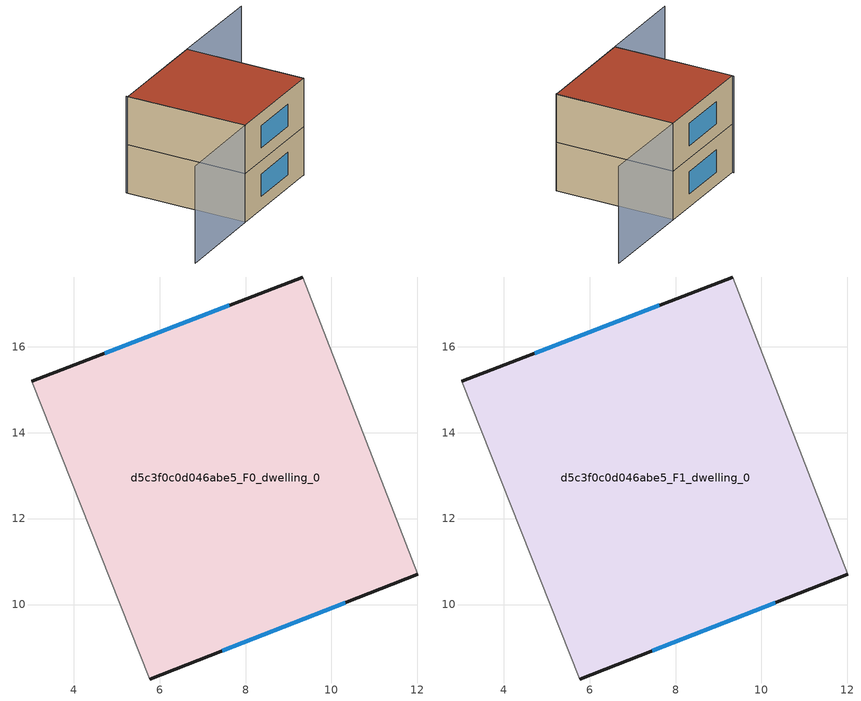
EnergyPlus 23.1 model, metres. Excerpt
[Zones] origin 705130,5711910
d5c3f0c0d046abe5_F0_dwelling_0
 floor ground (EU_floor_Construction): 9.33,17.62 12.01,10.7 5.77,8.27 3.03,15.2 z0
 wall outside (EU_wall_Construction): 9.33,17.62 3.03,15.2 / 5.77,8.27 12.01,10.7 z0:3
 wall adiabatic (EU_wall_Construction): 12.01,10.7 9.33,17.62 / 3.03,15.2 5.77,8.27 z0:3
 window (EU_Window_Construction): 7.63,16.97 4.73,15.85 / 7.46,8.93 10.32,10.04 z0.81:2.19
d5c3f0c0d046abe5_F1_dwelling_0
 floor to d5c3f0c0d046abe5_F0_dwelling_0 (EU_floor_Construction): 9.33,17.62 12.01,10.7 5.77,8.27 3.02,15.2 z3
 wall outside (EU_wall_Construction): 9.33,17.62 3.03,15.2 / 5.77,8.27 12.01,10.7 z3:6
 wall adiabatic (EU_wall_Construction): 12.01,10.7 9.33,17.62 / 3.03,15.2 5.77,8.27 z3:6
 window (EU_Window_Construction): 7.63,16.97 4.73,15.85 / 7.46,8.93 10.32,10.04 z3.81:5.19
 roof outside (EU_roof_Construction): 12.01,10.7 9.33,17.62 3.03,15.2 5.77,8.27 z6
shading: 2.99,15.28 5.77,8.27 / 5.77,8.27 0.38,6.13 / 12,10.68 9.33,17.62 / 9.33,17.62 15.08,19.83 z0:6
[Building]
EU S2 Campaign: North Axis=0; Terrain=City; Solar Distribution=FullExterior
[Site:Location]
London: Latitude=51.5; Longitude=-0.5; Time Zone=0; Elevation=25
[SizingPeriod:WeatherFileDays]
AnnualSizingPeriod: Begin Month=1; Begin Day of Month=1; End Month=12; End Day of Month=31; Day of Week for Start Day=Monday; Use Weather File Daylight Saving Period=No; Use Weather File Rain and Snow Indicators=No
[MATERIAL]
EU_InternalMass_Material: Roughness=MediumRough; Thickness=0.1; Conductivity=1; Density=1800; Specific Heat=900; Thermal Absorptance=0.9; Solar Absorptance=0.7; Visible Absorptance=0.7
[MATERIAL:NOMASS] Roughness=MediumRough; Thermal Absorptance=0.9; Solar Absorptance=0.7; Visible Absorptance=0.7
Name | Thermal Resistance
EU_wall_NoMass | 0.727863
EU_roof_NoMass | 0.773354
EU_floor_NoMass | 1.79329
[WINDOWMATERIAL:SIMPLEGLAZINGSYSTEM]
EU_Window_SimpleGlazing: UFactor=2.58614; Solar Heat Gain Coefficient=0.76; Visible Transmittance=0.76
[CONSTRUCTION]
EU_wall_Construction: EU_wall_NoMass
EU_roof_Construction: EU_roof_NoMass
EU_floor_Construction: EU_floor_NoMass
EU_Window_Construction: EU_Window_SimpleGlazing
EU_InternalMass_Construction: EU_InternalMass_Material
[ZONE] Type=1; Multiplier=1; Ceiling Height=autocalculate; Volume=150.035; Floor Area=autocalculate; Part of Total Floor Area=Yes
d5c3f0c0d046abe5_F0_dwelling_0; d5c3f0c0d046abe5_F1_dwelling_0
[INTERNALMASS] Construction=EU_InternalMass_Construction; Surface Area=50.0117
Name | Zone or ZoneList
d5c3f0c0d046abe5_F0_dwelling_0_EU_InternalMass | d5c3f0c0d046abe5_F0_dwelling_0
d5c3f0c0d046abe5_F1_dwelling_0_EU_InternalMass | d5c3f0c0d046abe5_F1_dwelling_0
[OTHEREQUIPMENT] Fuel Type=Electricity; Design Level Calculation Method=Watts/Area; Power per Zone Floor Area=1; Fraction Latent=0; Fraction Radiant=0; Fraction Lost=0; Carbon Dioxide Generation Rate=0; EndUse Subcategory=EU_Step8_InternalGains
Name | Zone or ZoneList or Space or SpaceList | Schedule
EU_Step8_InternalGain_d5c3f0c0d046abe5_F0_dwelling_0_f000 | d5c3f0c0d046abe5_F0_dwelling_0 | EU_Step8_GainSchedule_d5c3f0c0d046abe5_F0_dwelling_0_f000
EU_Step8_InternalGain_d5c3f0c0d046abe5_F1_dwelling_0_f000 | d5c3f0c0d046abe5_F1_dwelling_0 | EU_Step8_GainSchedule_d5c3f0c0d046abe5_F1_dwelling_0_f000
[ZONEVENTILATION:DESIGNFLOWRATE] Schedule=EU_AlwaysOn; Design Flow Rate Calculation Method=AirChanges/Hour; Air Changes per Hour=0.484901; Ventilation Type=Natural; Fan Pressure Rise=0; Fan Total Efficiency=1; Constant Term Coefficient=1; Temperature Term Coefficient=0; Velocity Term Coefficient=0; Velocity Squared Term Coefficient=0; Minimum Indoor Temperature=-100; Maximum Indoor Temperature=100; Delta Temperature=-100; Minimum Outdoor Temperature=-100; Maximum Outdoor Temperature=100; Maximum Wind Speed=40
Name | Zone or ZoneList or Space or SpaceList
EU_ConstantAir_d5c3f0c0d046abe5_F0_dwelling_0 | d5c3f0c0d046abe5_F0_dwelling_0
EU_ConstantAir_d5c3f0c0d046abe5_F1_dwelling_0 | d5c3f0c0d046abe5_F1_dwelling_0
[HVACTEMPLATE:THERMOSTAT] Constant Heating Setpoint=20; Constant Cooling Setpoint=50
EU_HeatOnly_d5c3f0c0d046abe5_F0_dwelling_0; EU_HeatOnly_d5c3f0c0d046abe5_F1_dwelling_0
[HVACTEMPLATE:ZONE:IDEALLOADSAIRSYSTEM] System Availability Schedule=EU_AlwaysOn; Maximum Heating Supply Air Temperature=50; Minimum Cooling Supply Air Temperature=13; Maximum Heating Supply Air Humidity Ratio=0.0156; Minimum Cooling Supply Air Humidity Ratio=0.0077; Heating Limit=NoLimit; Cooling Limit=NoLimit; Heating Availability Schedule=EU_AlwaysOn; Cooling Availability Schedule=EU_CoolingOff; Dehumidification Control Type=ConstantSensibleHeatRatio; Cooling Sensible Heat Ratio=0.7; Dehumidification Setpoint=60; Humidification Control Type=None; Humidification Setpoint=30; Outdoor Air Method=None; Outdoor Air Flow Rate per Person=0.00944; Outdoor Air Flow Rate per Zone Floor Area=0; Outdoor Air Flow Rate per Zone=0; Demand Controlled Ventilation Type=None; Outdoor Air Economizer Type=NoEconomizer; Heat Recovery Type=None; Sensible Heat Recovery Effectiveness=0.7; Latent Heat Recovery Effectiveness=0.65
Name | Template Thermostat
d5c3f0c0d046abe5_F0_dwelling_0 | EU_HeatOnly_d5c3f0c0d046abe5_F0_dwelling_0
d5c3f0c0d046abe5_F1_dwelling_0 | EU_HeatOnly_d5c3f0c0d046abe5_F1_dwelling_0
[SIZING:ZONE] Zone Cooling Design Supply Air Temperature Input Method=SupplyAirTemperature; Zone Cooling Design Supply Air Temperature=13; Zone Heating Design Supply Air Temperature Input Method=SupplyAirTemperature; Zone Heating Design Supply Air Temperature=50; Zone Cooling Design Supply Air Humidity Ratio=0.008; Zone Heating Design Supply Air Humidity Ratio=0.008; Cooling Design Air Flow Method=DesignDay; Cooling Design Air Flow Rate=0; Cooling Minimum Air Flow per Zone Floor Area=0.000762; Cooling Minimum Air Flow=0; Cooling Minimum Air Flow Fraction=0.2; Heating Design Air Flow Method=DesignDay; Heating Design Air Flow Rate=0; Heating Maximum Air Flow per Zone Floor Area=0.002032; Heating Maximum Air Flow=0.141576; Heating Maximum Air Flow Fraction=0.3; Account for Dedicated Outdoor Air System=No; Dedicated Outdoor Air System Control Strategy=NeutralSupplyAir; Dedicated Outdoor Air Low Setpoint Temperature for Design=autosize; Dedicated Outdoor Air High Setpoint Temperature for Design=autosize; Zone Load Sizing Method=Sensible Load Only No Latent Load; Zone Latent Cooling Design Supply Air Humidity Ratio Input Method=HumidityRatioDifference; Zone Cooling Design Supply Air Humidity Ratio Difference=0.005; Zone Latent Heating Design Supply Air Humidity Ratio Input Method=HumidityRatioDifference; Zone Humidification Design Supply Air Humidity Ratio Difference=0.005
d5c3f0c0d046abe5_F0_dwelling_0; d5c3f0c0d046abe5_F1_dwelling_0
[SCHEDULE:CONSTANT]
Name | Hourly Value
EU_AlwaysOn | 1
EU_CoolingOff | 0
[SCHEDULE:FILE] Column Number=1; Rows to Skip at Top=0; Number of Hours of Data=8760; Column Separator=Comma; Interpolate to Timestep=No; Minutes per Item=60; Adjust Schedule for Daylight Savings=Yes
Name | File
EU_Step8_GainSchedule_d5c3f0c0d046abe5_F0_dwelling_0_f000 | ../../schedules/d5c3f0c0d046abe5/d5c3f0c0d046abe5_F0_dwelling_0_f000_gain.csv
EU_Step8_GainSchedule_d5c3f0c0d046abe5_F1_dwelling_0_f000 | ../../schedules/d5c3f0c0d046abe5/d5c3f0c0d046abe5_F1_dwelling_0_f000_gain.csv
